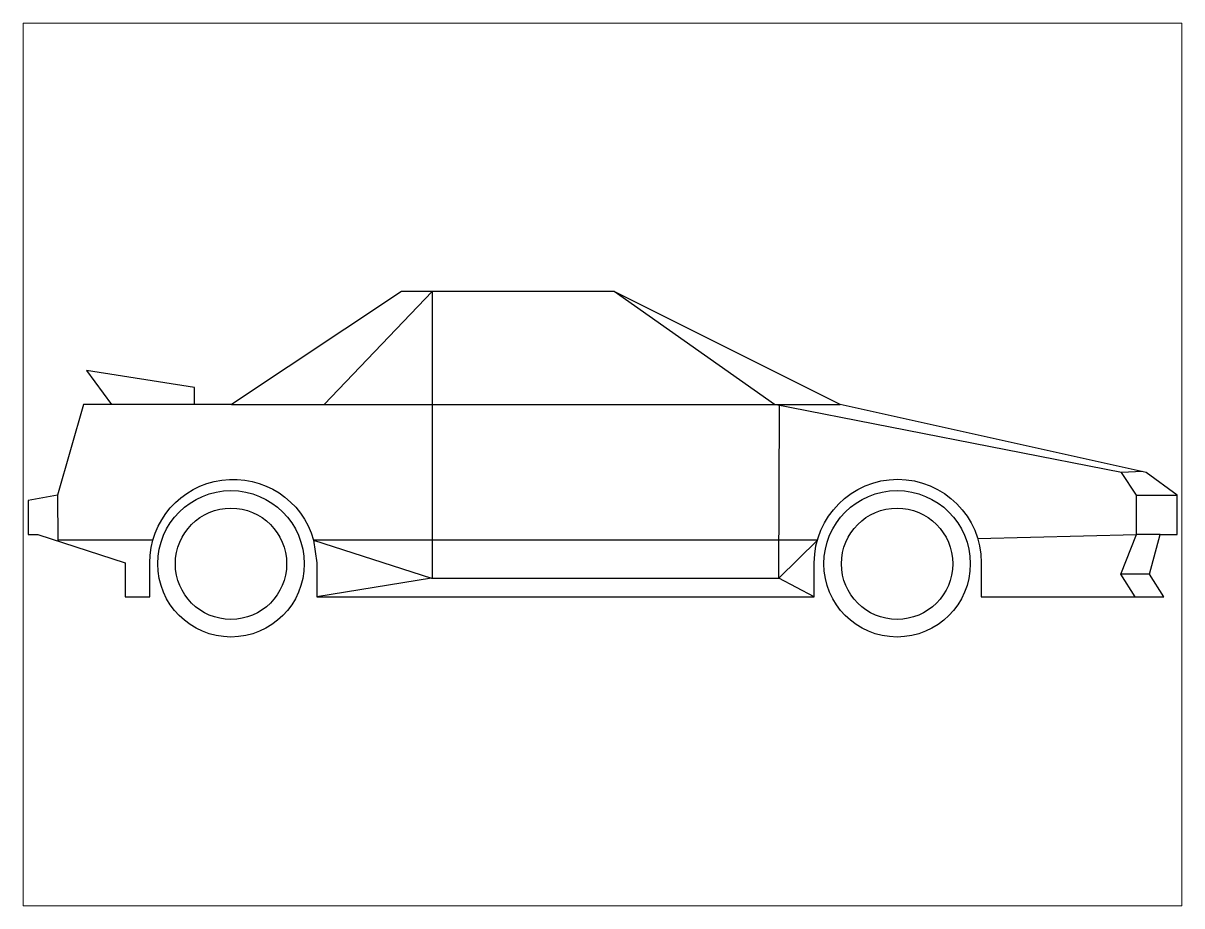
# Paper-space layout 'Layout1' of a CAD drawing. Header units: millimetres. Extents: x 1.05 to 9.45, y 0.8 to 7.2.
# The model-space entities are those that its viewports show. They can reach past a viewport. Long polylines and large blocks are cut down to what shows.
import ezdxf

# ---------------------------------------------------------------- set-up
doc = ezdxf.new("R2010")
doc.units = ezdxf.units.MM
doc.header["$MEASUREMENT"] = 0

# ---------------------------------------------------------------- blocks, each defined once
blk = doc.blocks.new('M_SITE2D_ELEV_VEHICLES_Car Sports 4')
at = {"color": 0}
for p, q in [((-1290, 797.5), (798.3, 797.5)), ((588, 202), (590.1, 794.2)), ((1814.8, 487.2), (1763.3, 565)), ((-1886.2, 487.2), (-1885.8, 332.2)), ((-1559.5, 332.2), (-1885.8, 332.2)), ((720.1, 332.2), (-1007.9, 332.2)), ((-1007.9, 332.2), (-603.3, 202)), ((588, 202), (720.1, 332.2)), ((1269.9, 338.2), (1814.8, 351.6)), ((1896.5, 351.6), (1814.8, 351.6)), ((-603.3, 202), (-997.2, 138.3)), ((-603.3, 202), (588, 202)), ((709.4, 138.3), (588, 202)), ((1859.9, 216.1), (1761.4, 216.1))]:
    blk.add_line(p, q, dxfattribs=at)
blk.add_lwpolyline([(-1954.5, 351.6), (-1654.9, 254.7), (-1654.9, 138.3), (-1570.1, 138.3), (-1570.1, 254.7, -0.871638), (-1007.9, 332.2), (-997.2, 254.7), (-997.2, 138.3), (709.4, 138.3), (709.4, 254.7, -1), (1282.3, 254.7), (1282.3, 138.3), (1908.3, 138.3), (1859.9, 216.1), (1896.5, 351.6), (1954.5, 351.6), (1954.5, 487.2), (1848.4, 565), (798.3, 797.5), (23.5, 1184.9), (-706.3, 1184.9), (-1290, 797.5), (-1798, 797.5), (-1886.2, 487.2), (-1987.3, 468.1), (-1987.3, 351.6)], format="xyb", close=True, dxfattribs=at)
for points in [[(-971.5, 797.5), (-601.5, 1184.9), (-601.5, 202)], [(1835.4, 567.7), (1763.3, 565), (573.1, 797.5), (23.5, 1184.9)], [(-1416.7, 797.5), (-1416.7, 855.5), (-1786.6, 914.3), (-1701.8, 797.5)], [(1809.9, 138.3), (1761.4, 216.1), (1814.8, 351.6), (1814.8, 487.2), (1954.5, 487.2)]]:
    blk.add_lwpolyline(points, dxfattribs=at)
for centre, radius in [((-1291.5, 251.2), 251.2), ((993.5, 251.2), 251.2), ((-1291.5, 251.2), 190.9), ((993.5, 251.2), 190.9)]:
    blk.add_circle(centre, radius, dxfattribs=at)

msp = doc.modelspace()

# ---------------------------------------------------------------- block references
at = {"color": 0, "linetype": 'ByBlock'}
msp.add_blockref('M_SITE2D_ELEV_VEHICLES_Car Sports 4', (19700, 12400), dxfattribs=at)

psp = doc.layouts.get("Layout1")

# ---------------------------------------------------------------- viewports
at = {"layer": '0'}
psp.add_viewport(center=(5.25, 4), size=(8.4, 6.4), view_center_point=(19682.9415, 12991.8755), view_height=3028.289912, dxfattribs=at)

doc.saveas('drawing.dxf')
